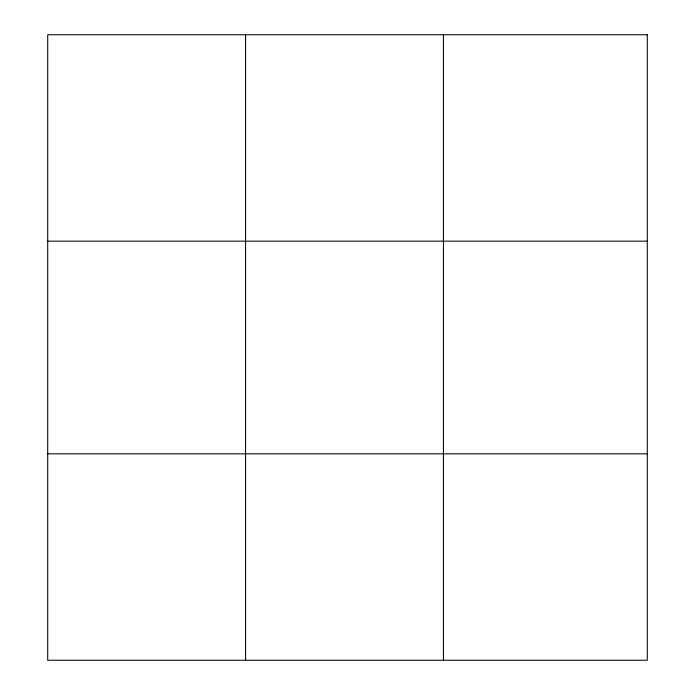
<?xml version="1.0" encoding="UTF-8"?>
<svg xmlns="http://www.w3.org/2000/svg" width="695" height="695" viewBox="0 0 695 695"><rect width="100%" height="100%" fill="white"/><g stroke="black" fill="none" stroke-linecap="round" stroke-linejoin="round"><path stroke-width="1.04" d="M245.57 660.25L245.57 34.75M443.436 660.25L443.436 34.75M47.703 241.165L647.297 241.165M47.703 453.835L647.297 453.835M647.297 34.75L647.297 660.25L47.703 660.25L47.703 34.75L647.297 34.75"/></g></svg>
